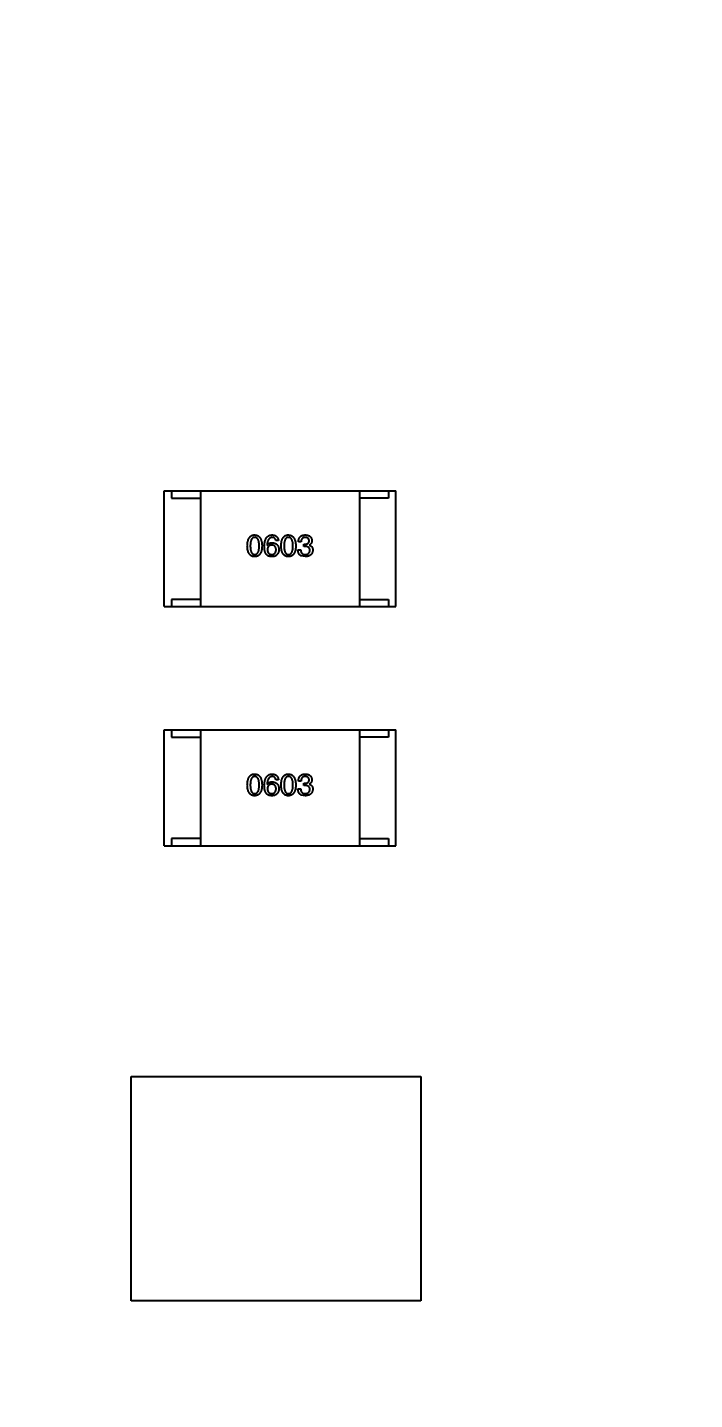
# Model space of a CAD drawing. Header units: inches. Extents: x -36 to 490, y -51 to 98.
# Drawn here: x 419.68 to 424.29, y 25.85 to 35.33 of the extents above; entities that cross this region are included whole.
import ezdxf

# ---------------------------------------------------------------- set-up
doc = ezdxf.new("R2010")
doc.units = ezdxf.units.IN
doc.header["$LTSCALE"] = 1.21
doc.header["$MEASUREMENT"] = 0
doc.header["$PDMODE"] = 3
doc.header["$PDSIZE"] = 0.3125
doc.layers.get('0').update_dxf_attribs({"linetype": 'CONTINUOUS'})
doc.layers.get('Defpoints').update_dxf_attribs({"linetype": 'CONTINUOUS'})
doc.layers.add('DIM', color=3, linetype='CONTINUOUS')
doc.styles.get("Standard").update_dxf_attribs({"font": 'txt', "width": 0.8})
doc.dimstyles.get("Standard").update_dxf_attribs({"dimtxt": 0.15625, "dimasz": 0.1875, "dimexe": 0.125, "dimexo": 0.0625, "dimgap": 0.09, "dimtad": 0, "dimtih": 1, "dimtoh": 1, "dimzin": 4, "dimdsep": 46, "dimtxsty": 'Standard', "dimblk": '_FILLED', "dimblk1": '_FILLED', "dimblk2": '_FILLED', "dimcen": 0.09, "dimazin": 1, "dimtp": 0.01, "dimtm": 0.01, "dimtfac": 1, "dimtofl": 0, "dimtmove": 0, "dimatfit": 3, "dimldrblk": '_FILLED', "dimfxl": 1, "dimtolj": 1, "dimtzin": 4, "dimarcsym": 0})

# ---------------------------------------------------------------- blocks, each defined once
blk = doc.blocks.new('_FILLED')
at = {"color": 0, "linetype": 'ByBlock'}
blk.add_solid([(0, 0), (-1, 0.1667), (-1, -0.1667)], dxfattribs=at)
blk = doc.blocks.new('*D70')
at = {"layer": 'Defpoints', "color": 0}
for p in [(406.8003, 41.9888), (406.8003, -7.0611), (488.6342, -7.0611)]:
    blk.add_point(p, dxfattribs=at)
at = {"layer": 'DIM', "color": 0, "lineweight": -2}
for p, q in [((406.8628, 41.9888), (488.7592, 41.9888)), ((488.6342, 39.4488), (488.6342, 21.3872)), ((488.6342, -4.5211), (488.6342, 13.5405)), ((406.8628, -7.0611), (488.7592, -7.0611))]:
    blk.add_line(p, q, dxfattribs=at)
at = {"layer": 'DIM', "color": 0, "lineweight": -2, "xscale": 2.54, "yscale": 2.54, "zscale": 2.54}
for p, rotation in [((488.6342, 41.9888), 90), ((488.6342, -7.0611), 270)]:
    blk.add_blockref('_FILLED', p, dxfattribs=dict(at, rotation=rotation))
at = {"layer": 'DIM', "color": 0, "insert": (488.6342, 17.4638), "char_height": 2.5, "attachment_point": 5, "rotation": 90, "line_spacing_factor": 2.5}
blk.add_mtext('\\A1;49.05', dxfattribs=at)

msp = doc.modelspace()

# ---------------------------------------------------------------- linework, layer by layer
at = {"color": 7, "linetype": 'Continuous'}
for p, q in [((420.6238, 32.1255), (422.2238, 32.1255)), ((420.6238, 31.3255), (420.6238, 32.1255)), ((420.6738, 32.1255), (420.6738, 32.0755)), ((420.6738, 32.0755), (420.8738, 32.0755)), ((420.8738, 32.1255), (420.8738, 31.3255)), ((421.9738, 32.1255), (421.9738, 31.3255)), ((422.1738, 32.0755), (421.9738, 32.0755)), ((422.1738, 32.1255), (422.1738, 32.0755)), ((422.2238, 31.3255), (422.2238, 32.1255)), ((421.413, 31.7813), (421.395, 31.7813)), ((421.5691, 31.7723), (421.5511, 31.7723)), ((421.3343, 31.7494), (421.3351, 31.7485)), ((421.5478, 31.7182), (421.5666, 31.7182)), ((421.597, 31.6707), (421.5699, 31.6756)), ((421.5871, 31.7567), (421.597, 31.7567)), ((421.5871, 31.7412), (421.5871, 31.7567)), ((421.5961, 31.7412), (421.5871, 31.7412)), ((421.6256, 31.751), (421.6256, 31.7502)), ((420.6238, 31.3255), (422.2238, 31.3255)), ((420.8738, 31.3755), (420.6738, 31.3755)), ((420.6738, 31.3755), (420.6738, 31.3255)), ((421.9738, 31.3755), (422.1738, 31.3755)), ((422.1738, 31.3755), (422.1738, 31.3255)), ((420.6238, 30.4735), (422.2238, 30.4735)), ((420.6238, 29.6735), (420.6238, 30.4735)), ((420.6738, 30.4735), (420.6738, 30.4235)), ((420.8738, 30.4735), (420.8738, 29.6735)), ((421.9738, 30.4735), (421.9738, 29.6735)), ((422.1738, 30.4735), (422.1738, 30.4235)), ((422.2238, 29.6735), (422.2238, 30.4735)), ((420.6738, 30.4235), (420.8738, 30.4235)), ((422.1738, 30.4235), (421.9738, 30.4235)), ((421.3343, 30.0974), (421.3351, 30.0966)), ((421.413, 30.1294), (421.395, 30.1294)), ((421.5478, 30.0663), (421.5666, 30.0663)), ((421.5691, 30.1204), (421.5511, 30.1204)), ((421.5871, 30.1048), (421.597, 30.1048)), ((421.5871, 30.0892), (421.5871, 30.1048)), ((421.5961, 30.0892), (421.5871, 30.0892)), ((421.6256, 30.099), (421.6256, 30.0982)), ((421.597, 30.0187), (421.5699, 30.0236)), ((420.8738, 29.7235), (420.6738, 29.7235)), ((420.6738, 29.7235), (420.6738, 29.6735)), ((421.9738, 29.7235), (422.1738, 29.7235)), ((422.1738, 29.7235), (422.1738, 29.6735)), ((420.6238, 29.6735), (422.2238, 29.6735)), ((420.3967, 28.0784), (422.3967, 28.0784)), ((420.3967, 26.5284), (420.3967, 28.0784)), ((422.3967, 28.0784), (422.3967, 26.5284)), ((422.3967, 26.5284), (420.3967, 26.5284))]:
    msp.add_line(p, q, dxfattribs=at)
for points, knots in [([(421.198, 31.7444), (421.1981, 31.7475), (421.1983, 31.7534), (421.1991, 31.762), (421.2002, 31.7699), (421.2017, 31.7773), (421.2036, 31.7842), (421.2058, 31.7904), (421.2084, 31.7961), (421.2114, 31.8012), (421.2148, 31.8057), (421.2186, 31.8096), (421.2227, 31.813), (421.2272, 31.8157), (421.2321, 31.8178), (421.2374, 31.8194), (421.243, 31.8204), (421.2469, 31.8206), (421.2489, 31.8207)], [0, 0, 0, 0, 0.088823, 0.172287, 0.250296, 0.323438, 0.392244, 0.456221, 0.516635, 0.573871, 0.628, 0.680335, 0.731489, 0.782557, 0.834044, 0.886738, 0.942089, 1, 1, 1, 1]), ([(421.2489, 31.8035), (421.2476, 31.8034), (421.2452, 31.8033), (421.2418, 31.8026), (421.2385, 31.8015), (421.2355, 31.7998), (421.2328, 31.7977), (421.2303, 31.7952), (421.228, 31.7921), (421.226, 31.7886), (421.2242, 31.7847), (421.2227, 31.7803), (421.2215, 31.7754), (421.2203, 31.7701), (421.2195, 31.7644), (421.219, 31.7581), (421.2186, 31.7514), (421.2186, 31.7468), (421.2185, 31.7444)], [0, 0, 0, 0, 0.049764, 0.097007, 0.143217, 0.188577, 0.235116, 0.282997, 0.333719, 0.387776, 0.445989, 0.508679, 0.576563, 0.649481, 0.728235, 0.812722, 0.903548, 1, 1, 1, 1]), ([(421.2489, 31.8207), (421.2508, 31.8205), (421.2547, 31.8203), (421.2602, 31.8192), (421.2654, 31.8176), (421.2702, 31.8154), (421.2747, 31.8126), (421.2788, 31.8092), (421.2825, 31.8053), (421.2859, 31.8008), (421.2889, 31.7957), (421.2915, 31.79), (421.2938, 31.7838), (421.2957, 31.777), (421.2972, 31.7697), (421.2984, 31.7618), (421.2993, 31.7533), (421.2996, 31.7475), (421.2997, 31.7444)], [0, 0, 0, 0, 0.057415, 0.112361, 0.16496, 0.216437, 0.267441, 0.318839, 0.371478, 0.426325, 0.483626, 0.544235, 0.608673, 0.677374, 0.750405, 0.828394, 0.911525, 1, 1, 1, 1]), ([(421.28, 31.7444), (421.28, 31.7468), (421.2799, 31.7514), (421.2796, 31.7581), (421.279, 31.7644), (421.2782, 31.7701), (421.2771, 31.7754), (421.2757, 31.7803), (421.2742, 31.7847), (421.2724, 31.7887), (421.2702, 31.7921), (421.268, 31.7952), (421.2654, 31.7977), (421.2626, 31.7998), (421.2595, 31.8015), (421.2561, 31.8026), (421.2526, 31.8033), (421.2501, 31.8034), (421.2489, 31.8035)], [0, 0, 0, 0, 0.095719, 0.185854, 0.269738, 0.347952, 0.420315, 0.487894, 0.550245, 0.608186, 0.662454, 0.713283, 0.761375, 0.808209, 0.854301, 0.901312, 0.949396, 1, 1, 1, 1]), ([(421.3154, 31.7412), (421.3155, 31.7443), (421.3157, 31.7504), (421.3166, 31.7593), (421.3177, 31.7675), (421.3193, 31.7752), (421.3213, 31.7823), (421.3237, 31.7888), (421.3265, 31.7947), (421.3297, 31.7999), (421.3332, 31.8047), (421.3372, 31.8088), (421.3416, 31.8123), (421.3465, 31.8152), (421.3517, 31.8175), (421.3573, 31.8192), (421.3633, 31.8203), (421.3674, 31.8205), (421.3695, 31.8207)], [0, 0, 0, 0, 0.087517, 0.169686, 0.246944, 0.319347, 0.387088, 0.450961, 0.511075, 0.567974, 0.622351, 0.675039, 0.726853, 0.778688, 0.83093, 0.884738, 0.941043, 1, 1, 1, 1]), ([(421.3695, 31.8035), (421.3682, 31.8034), (421.3657, 31.8032), (421.362, 31.8023), (421.3585, 31.8012), (421.3553, 31.7995), (421.3523, 31.7975), (421.3495, 31.7951), (421.347, 31.7923), (421.3446, 31.7891), (421.3425, 31.7855), (421.3407, 31.7815), (421.3391, 31.7771), (421.3376, 31.7723), (421.3365, 31.7671), (421.3355, 31.7616), (421.3347, 31.7556), (421.3344, 31.7515), (421.3343, 31.7494)], [0, 0, 0, 0, 0.054741, 0.107075, 0.158339, 0.208382, 0.258772, 0.310045, 0.362765, 0.417822, 0.475982, 0.537466, 0.602901, 0.673037, 0.747247, 0.826291, 0.910782, 1, 1, 1, 1]), ([(421.3351, 31.7485), (421.336, 31.75), (421.3377, 31.7528), (421.3408, 31.7565), (421.3445, 31.7596), (421.3486, 31.7622), (421.3532, 31.7641), (421.3582, 31.7656), (421.3637, 31.7664), (421.3676, 31.7665), (421.3695, 31.7666)], [0, 0, 0, 0, 0.122276, 0.239997, 0.35611, 0.473903, 0.59404, 0.720428, 0.855383, 1, 1, 1, 1]), ([(421.3695, 31.8207), (421.3711, 31.8205), (421.3742, 31.8203), (421.3788, 31.8196), (421.383, 31.8186), (421.387, 31.8174), (421.3907, 31.8159), (421.3941, 31.8141), (421.3972, 31.812), (421.4001, 31.8097), (421.4027, 31.8071), (421.405, 31.8042), (421.407, 31.801), (421.4088, 31.7976), (421.4103, 31.7939), (421.4115, 31.7899), (421.4124, 31.7857), (421.4128, 31.7828), (421.413, 31.7813)], [0, 0, 0, 0, 0.073784, 0.144317, 0.211047, 0.274818, 0.336501, 0.395724, 0.453465, 0.510016, 0.566585, 0.622844, 0.680328, 0.739335, 0.800408, 0.863904, 0.93053, 1, 1, 1, 1]), ([(421.395, 31.7813), (421.3946, 31.7831), (421.3938, 31.7864), (421.392, 31.791), (421.3896, 31.7948), (421.3867, 31.798), (421.3831, 31.8005), (421.3791, 31.8022), (421.3745, 31.8033), (421.3712, 31.8034), (421.3695, 31.8035)], [0, 0, 0, 0, 0.1439, 0.274233, 0.394478, 0.509388, 0.621911, 0.738504, 0.863414, 1, 1, 1, 1]), ([(421.3695, 31.7666), (421.3714, 31.7664), (421.3749, 31.7661), (421.3801, 31.7652), (421.3849, 31.764), (421.3893, 31.7625), (421.3934, 31.7607), (421.3973, 31.7586), (421.4007, 31.7561), (421.4038, 31.7533), (421.4066, 31.7502), (421.409, 31.7468), (421.4111, 31.7431), (421.4128, 31.739), (421.4142, 31.7347), (421.4152, 31.73), (421.416, 31.725), (421.4162, 31.7216), (421.4163, 31.7198)], [0, 0, 0, 0, 0.074228, 0.144548, 0.211288, 0.274576, 0.335162, 0.393915, 0.450599, 0.506657, 0.562409, 0.618617, 0.676096, 0.735061, 0.79654, 0.860906, 0.928473, 1, 1, 1, 1]), ([(421.4312, 31.7444), (421.4313, 31.7475), (421.4315, 31.7534), (421.4323, 31.762), (421.4334, 31.7699), (421.4349, 31.7773), (421.4367, 31.7842), (421.439, 31.7904), (421.4416, 31.7961), (421.4446, 31.8012), (421.4479, 31.8057), (421.4517, 31.8096), (421.4558, 31.813), (421.4604, 31.8157), (421.4653, 31.8178), (421.4705, 31.8194), (421.4761, 31.8204), (421.48, 31.8206), (421.482, 31.8207)], [0, 0, 0, 0, 0.088823, 0.172287, 0.250296, 0.323438, 0.392244, 0.456221, 0.516635, 0.573871, 0.628, 0.680335, 0.731489, 0.782557, 0.834044, 0.886738, 0.942089, 1, 1, 1, 1]), ([(421.482, 31.8035), (421.4808, 31.8034), (421.4784, 31.8033), (421.4749, 31.8026), (421.4717, 31.8015), (421.4687, 31.7998), (421.4659, 31.7977), (421.4634, 31.7952), (421.4612, 31.7921), (421.4592, 31.7886), (421.4574, 31.7847), (421.4558, 31.7803), (421.4546, 31.7754), (421.4535, 31.7701), (421.4527, 31.7644), (421.4521, 31.7581), (421.4518, 31.7514), (421.4517, 31.7468), (421.4517, 31.7444)], [0, 0, 0, 0, 0.049764, 0.097007, 0.143217, 0.188577, 0.235116, 0.282997, 0.333719, 0.387776, 0.445989, 0.508679, 0.576563, 0.649481, 0.728235, 0.812722, 0.903548, 1, 1, 1, 1]), ([(421.482, 31.8207), (421.484, 31.8205), (421.4878, 31.8203), (421.4934, 31.8192), (421.4985, 31.8176), (421.5034, 31.8154), (421.5078, 31.8126), (421.5119, 31.8092), (421.5157, 31.8053), (421.519, 31.8008), (421.522, 31.7957), (421.5247, 31.79), (421.527, 31.7838), (421.5289, 31.777), (421.5304, 31.7697), (421.5316, 31.7618), (421.5324, 31.7533), (421.5327, 31.7475), (421.5328, 31.7444)], [0, 0, 0, 0, 0.057415, 0.112361, 0.16496, 0.216437, 0.267441, 0.318839, 0.371478, 0.426325, 0.483626, 0.544235, 0.608673, 0.677374, 0.750405, 0.828394, 0.911525, 1, 1, 1, 1]), ([(421.5132, 31.7444), (421.5131, 31.7468), (421.5131, 31.7514), (421.5127, 31.7581), (421.5121, 31.7644), (421.5113, 31.7701), (421.5102, 31.7754), (421.5089, 31.7803), (421.5073, 31.7847), (421.5055, 31.7887), (421.5034, 31.7921), (421.5011, 31.7952), (421.4985, 31.7977), (421.4957, 31.7998), (421.4926, 31.8015), (421.4893, 31.8026), (421.4857, 31.8033), (421.4833, 31.8034), (421.482, 31.8035)], [0, 0, 0, 0, 0.095719, 0.185854, 0.269738, 0.347952, 0.420315, 0.487894, 0.550245, 0.608186, 0.662454, 0.713283, 0.761375, 0.808209, 0.854301, 0.901312, 0.949396, 1, 1, 1, 1]), ([(421.5511, 31.7723), (421.5511, 31.7742), (421.5512, 31.778), (421.5519, 31.7834), (421.5529, 31.7884), (421.5542, 31.7931), (421.556, 31.7974), (421.558, 31.8014), (421.5605, 31.805), (421.5633, 31.8082), (421.5665, 31.8111), (421.57, 31.8136), (421.5739, 31.8157), (421.5782, 31.8174), (421.5827, 31.8188), (421.5877, 31.8198), (421.593, 31.8205), (421.5967, 31.8206), (421.5986, 31.8207)], [0, 0, 0, 0, 0.074804, 0.144899, 0.211458, 0.274554, 0.334363, 0.392059, 0.448123, 0.503024, 0.558154, 0.613471, 0.670844, 0.729926, 0.792003, 0.857405, 0.926768, 1, 1, 1, 1]), ([(421.5978, 31.8035), (421.5966, 31.8034), (421.5945, 31.8034), (421.5913, 31.803), (421.5883, 31.8024), (421.5856, 31.8016), (421.583, 31.8005), (421.5807, 31.7991), (421.5785, 31.7976), (421.5766, 31.7957), (421.5749, 31.7936), (421.5735, 31.7913), (421.5722, 31.7887), (421.5711, 31.7859), (421.5703, 31.7828), (421.5697, 31.7795), (421.5692, 31.776), (421.5691, 31.7736), (421.5691, 31.7723)], [0, 0, 0, 0, 0.069877, 0.136363, 0.198671, 0.257968, 0.315462, 0.370709, 0.425568, 0.479847, 0.535753, 0.592303, 0.651386, 0.713311, 0.778642, 0.84836, 0.921866, 1, 1, 1, 1]), ([(421.597, 31.7567), (421.598, 31.7568), (421.6002, 31.7569), (421.6033, 31.7572), (421.6061, 31.7578), (421.6088, 31.7585), (421.6113, 31.7593), (421.6135, 31.7604), (421.6156, 31.7616), (421.6175, 31.763), (421.6191, 31.7646), (421.6205, 31.7664), (421.6218, 31.7683), (421.6228, 31.7704), (421.6237, 31.7727), (421.6243, 31.7751), (421.6247, 31.7778), (421.6248, 31.7796), (421.6248, 31.7805)], [0, 0, 0, 0, 0.079415, 0.154091, 0.22508, 0.29186, 0.355026, 0.415127, 0.472418, 0.528511, 0.583551, 0.638361, 0.693547, 0.750023, 0.807857, 0.868401, 0.932259, 1, 1, 1, 1]), ([(421.6248, 31.7805), (421.6247, 31.7814), (421.6246, 31.7831), (421.6241, 31.7857), (421.6234, 31.788), (421.6226, 31.7902), (421.6215, 31.7923), (421.6203, 31.7941), (421.6189, 31.7958), (421.6173, 31.7973), (421.6155, 31.7987), (421.6135, 31.7999), (421.6113, 31.8009), (421.609, 31.8018), (421.6064, 31.8024), (421.6037, 31.8029), (421.6008, 31.8033), (421.5988, 31.8034), (421.5978, 31.8035)], [0, 0, 0, 0, 0.067655, 0.132224, 0.194132, 0.253145, 0.309858, 0.366002, 0.421361, 0.47702, 0.532632, 0.590536, 0.65067, 0.713258, 0.779588, 0.848803, 0.921949, 1, 1, 1, 1]), ([(421.5986, 31.8207), (421.6003, 31.8206), (421.6037, 31.8204), (421.6085, 31.8197), (421.6131, 31.8189), (421.6173, 31.8177), (421.6213, 31.8163), (421.6249, 31.8145), (421.6282, 31.8126), (421.6312, 31.8103), (421.6339, 31.8077), (421.6362, 31.8049), (421.6383, 31.8018), (421.64, 31.7984), (421.6414, 31.7947), (421.6425, 31.7908), (421.6433, 31.7865), (421.6435, 31.7836), (421.6437, 31.7821)], [0, 0, 0, 0, 0.077845, 0.151584, 0.221397, 0.287366, 0.350104, 0.410398, 0.467998, 0.524388, 0.579979, 0.635152, 0.690917, 0.747936, 0.806661, 0.867861, 0.932479, 1, 1, 1, 1]), ([(421.6437, 31.7821), (421.6436, 31.7803), (421.6435, 31.7768), (421.6427, 31.7717), (421.6413, 31.767), (421.6393, 31.7628), (421.6367, 31.7591), (421.6336, 31.7559), (421.6299, 31.7531), (421.6271, 31.7517), (421.6256, 31.751)], [0, 0, 0, 0, 0.143686, 0.277942, 0.40333, 0.521785, 0.638573, 0.755208, 0.874773, 1, 1, 1, 1]), ([(421.2489, 31.6707), (421.2469, 31.6708), (421.243, 31.6709), (421.2374, 31.6719), (421.2321, 31.6734), (421.2272, 31.6755), (421.2227, 31.6781), (421.2186, 31.6814), (421.2148, 31.6851), (421.2115, 31.6895), (421.2084, 31.6944), (421.2058, 31.6999), (421.2036, 31.706), (421.2017, 31.7126), (421.2002, 31.7198), (421.1991, 31.7275), (421.1983, 31.7358), (421.1981, 31.7415), (421.198, 31.7444)], [0, 0, 0, 0, 0.059135, 0.115606, 0.169241, 0.221578, 0.273261, 0.324749, 0.377329, 0.431642, 0.488541, 0.548597, 0.612232, 0.680174, 0.752504, 0.829777, 0.912307, 1, 1, 1, 1]), ([(421.2185, 31.7444), (421.2186, 31.7421), (421.2186, 31.7374), (421.219, 31.7307), (421.2195, 31.7245), (421.2203, 31.7187), (421.2214, 31.7134), (421.2227, 31.7086), (421.2242, 31.7042), (421.226, 31.7002), (421.228, 31.6967), (421.2303, 31.6937), (421.2328, 31.6911), (421.2355, 31.6891), (421.2385, 31.6874), (421.2418, 31.6862), (421.2452, 31.6856), (421.2476, 31.6855), (421.2489, 31.6854)], [0, 0, 0, 0, 0.096457, 0.187288, 0.27178, 0.350132, 0.423455, 0.491343, 0.554037, 0.612253, 0.666313, 0.717038, 0.764921, 0.811214, 0.856775, 0.902988, 0.950234, 1, 1, 1, 1]), ([(421.2489, 31.6854), (421.2501, 31.6855), (421.2526, 31.6857), (421.2562, 31.6864), (421.2595, 31.6877), (421.2625, 31.6894), (421.2654, 31.6915), (421.2679, 31.6941), (421.2703, 31.6971), (421.2723, 31.7006), (421.2742, 31.7046), (421.2757, 31.7089), (421.2771, 31.7138), (421.2781, 31.719), (421.279, 31.7248), (421.2796, 31.7309), (421.2799, 31.7375), (421.28, 31.7421), (421.28, 31.7444)], [0, 0, 0, 0, 0.050879, 0.099377, 0.146973, 0.193618, 0.240619, 0.289461, 0.34047, 0.395283, 0.453059, 0.515633, 0.582666, 0.655287, 0.732971, 0.815933, 0.905166, 1, 1, 1, 1]), ([(421.2997, 31.7444), (421.2996, 31.7415), (421.2994, 31.7358), (421.2986, 31.7275), (421.2975, 31.7198), (421.296, 31.7126), (421.2941, 31.706), (421.2919, 31.6999), (421.2893, 31.6945), (421.2863, 31.6895), (421.2829, 31.6852), (421.2792, 31.6814), (421.275, 31.6781), (421.2705, 31.6755), (421.2656, 31.6734), (421.2604, 31.6719), (421.2547, 31.6709), (421.2509, 31.6708), (421.2489, 31.6707)], [0, 0, 0, 0, 0.08769, 0.170218, 0.24749, 0.319818, 0.387758, 0.451391, 0.511445, 0.568185, 0.622681, 0.67526, 0.726746, 0.778428, 0.830764, 0.884397, 0.940866, 1, 1, 1, 1]), ([(421.3261, 31.6903), (421.3252, 31.6919), (421.3235, 31.6951), (421.3213, 31.7003), (421.3195, 31.706), (421.318, 31.7122), (421.3168, 31.7188), (421.3161, 31.7258), (421.3155, 31.7333), (421.3155, 31.7385), (421.3154, 31.7412)], [0, 0, 0, 0, 0.101889, 0.209155, 0.322694, 0.442863, 0.569758, 0.70479, 0.848502, 1, 1, 1, 1]), ([(421.3646, 31.6707), (421.3626, 31.6708), (421.3586, 31.671), (421.3527, 31.6721), (421.3473, 31.6737), (421.3423, 31.6759), (421.3376, 31.6786), (421.3333, 31.682), (421.3294, 31.6859), (421.3272, 31.6888), (421.3261, 31.6903)], [0, 0, 0, 0, 0.137449, 0.267856, 0.393219, 0.514735, 0.63397, 0.753734, 0.874967, 1, 1, 1, 1]), ([(421.3671, 31.7502), (421.3659, 31.7501), (421.3637, 31.75), (421.3604, 31.7496), (421.3573, 31.7489), (421.3544, 31.7479), (421.3518, 31.7468), (421.3494, 31.7453), (421.3471, 31.7437), (421.3451, 31.7418), (421.3433, 31.7397), (421.3417, 31.7373), (421.3404, 31.7347), (421.3392, 31.7319), (421.3383, 31.7288), (421.3375, 31.7255), (421.337, 31.7219), (421.3368, 31.7195), (421.3368, 31.7182)], [0, 0, 0, 0, 0.070453, 0.136523, 0.199866, 0.260392, 0.318446, 0.374657, 0.430182, 0.485556, 0.541071, 0.598396, 0.657208, 0.718642, 0.783247, 0.851631, 0.923928, 1, 1, 1, 1]), ([(421.3368, 31.7182), (421.3368, 31.7169), (421.337, 31.7144), (421.3376, 31.7108), (421.3383, 31.7074), (421.3392, 31.7042), (421.3404, 31.7013), (421.3419, 31.6986), (421.3435, 31.6962), (421.3453, 31.694), (421.3474, 31.692), (421.3497, 31.6904), (421.3522, 31.6889), (421.3549, 31.6877), (421.3578, 31.6867), (421.361, 31.6861), (421.3644, 31.6856), (421.3667, 31.6855), (421.3679, 31.6854)], [0, 0, 0, 0, 0.076467, 0.148148, 0.216496, 0.280559, 0.342274, 0.401168, 0.458322, 0.514073, 0.569257, 0.62465, 0.68124, 0.739113, 0.799947, 0.862804, 0.929597, 1, 1, 1, 1]), ([(421.4015, 31.683), (421.4006, 31.6819), (421.3987, 31.6798), (421.3952, 31.6772), (421.3913, 31.675), (421.3869, 31.6732), (421.382, 31.6719), (421.3766, 31.671), (421.3708, 31.6706), (421.3667, 31.6706), (421.3646, 31.6707)], [0, 0, 0, 0, 0.105033, 0.21147, 0.321511, 0.438526, 0.563605, 0.698055, 0.843218, 1, 1, 1, 1]), ([(421.3966, 31.719), (421.3965, 31.7203), (421.3963, 31.7226), (421.3958, 31.7261), (421.3951, 31.7293), (421.3942, 31.7323), (421.3931, 31.7351), (421.3917, 31.7376), (421.3902, 31.7399), (421.3884, 31.742), (421.3865, 31.7438), (421.3843, 31.7455), (421.3819, 31.7468), (421.3794, 31.748), (421.3766, 31.7489), (421.3736, 31.7496), (421.3704, 31.75), (421.3682, 31.7501), (421.3671, 31.7502)], [0, 0, 0, 0, 0.076288, 0.14871, 0.216387, 0.281386, 0.342528, 0.402111, 0.4591, 0.514852, 0.569974, 0.625644, 0.682226, 0.740156, 0.800362, 0.863471, 0.930116, 1, 1, 1, 1]), ([(421.3679, 31.6854), (421.369, 31.6855), (421.3711, 31.6857), (421.3742, 31.6862), (421.3771, 31.687), (421.3798, 31.6881), (421.3823, 31.6893), (421.3846, 31.6909), (421.3867, 31.6926), (421.3886, 31.6946), (421.3904, 31.6969), (421.3918, 31.6993), (421.3932, 31.702), (421.3942, 31.705), (421.3951, 31.7082), (421.3958, 31.7116), (421.3963, 31.7152), (421.3965, 31.7177), (421.3966, 31.719)], [0, 0, 0, 0, 0.066682, 0.130303, 0.190802, 0.248749, 0.30534, 0.361219, 0.415721, 0.471765, 0.528279, 0.586428, 0.64659, 0.710143, 0.776461, 0.846692, 0.921137, 1, 1, 1, 1]), ([(421.4163, 31.7198), (421.4162, 31.7181), (421.4161, 31.7146), (421.4154, 31.7096), (421.4143, 31.7047), (421.4127, 31.6999), (421.4106, 31.6954), (421.408, 31.691), (421.405, 31.6868), (421.4027, 31.6843), (421.4015, 31.683)], [0, 0, 0, 0, 0.12904, 0.253809, 0.377066, 0.499122, 0.621469, 0.744665, 0.870607, 1, 1, 1, 1]), ([(421.482, 31.6707), (421.48, 31.6708), (421.4761, 31.6709), (421.4705, 31.6719), (421.4653, 31.6734), (421.4604, 31.6755), (421.4559, 31.6781), (421.4517, 31.6814), (421.4479, 31.6851), (421.4446, 31.6895), (421.4416, 31.6944), (421.439, 31.6999), (421.4367, 31.706), (421.4349, 31.7126), (421.4334, 31.7198), (421.4323, 31.7275), (421.4315, 31.7358), (421.4313, 31.7415), (421.4312, 31.7444)], [0, 0, 0, 0, 0.059135, 0.115606, 0.169241, 0.221578, 0.273261, 0.324749, 0.377329, 0.431642, 0.488541, 0.548597, 0.612232, 0.680174, 0.752504, 0.829777, 0.912307, 1, 1, 1, 1]), ([(421.4517, 31.7444), (421.4517, 31.7421), (421.4518, 31.7374), (421.4521, 31.7307), (421.4527, 31.7245), (421.4535, 31.7187), (421.4546, 31.7134), (421.4558, 31.7086), (421.4574, 31.7042), (421.4592, 31.7002), (421.4612, 31.6967), (421.4634, 31.6937), (421.4659, 31.6911), (421.4687, 31.6891), (421.4717, 31.6874), (421.4749, 31.6862), (421.4784, 31.6856), (421.4808, 31.6855), (421.482, 31.6854)], [0, 0, 0, 0, 0.096457, 0.187288, 0.27178, 0.350132, 0.423455, 0.491343, 0.554037, 0.612253, 0.666313, 0.717038, 0.764921, 0.811214, 0.856775, 0.902988, 0.950234, 1, 1, 1, 1]), ([(421.482, 31.6854), (421.4833, 31.6855), (421.4857, 31.6857), (421.4893, 31.6864), (421.4926, 31.6877), (421.4957, 31.6894), (421.4985, 31.6915), (421.5011, 31.6941), (421.5034, 31.6971), (421.5055, 31.7006), (421.5073, 31.7046), (421.5089, 31.7089), (421.5102, 31.7138), (421.5113, 31.719), (421.5121, 31.7248), (421.5127, 31.7309), (421.5131, 31.7375), (421.5131, 31.7421), (421.5132, 31.7444)], [0, 0, 0, 0, 0.050879, 0.099377, 0.146973, 0.193618, 0.240619, 0.289461, 0.34047, 0.395283, 0.453059, 0.515633, 0.582666, 0.655287, 0.732971, 0.815933, 0.905166, 1, 1, 1, 1]), ([(421.5328, 31.7444), (421.5327, 31.7415), (421.5325, 31.7358), (421.5318, 31.7275), (421.5307, 31.7198), (421.5292, 31.7126), (421.5273, 31.706), (421.525, 31.6999), (421.5224, 31.6945), (421.5195, 31.6895), (421.5161, 31.6852), (421.5123, 31.6814), (421.5082, 31.6781), (421.5037, 31.6755), (421.4988, 31.6734), (421.4935, 31.6719), (421.4879, 31.6709), (421.484, 31.6708), (421.482, 31.6707)], [0, 0, 0, 0, 0.08769, 0.170218, 0.24749, 0.319818, 0.387758, 0.451391, 0.511445, 0.568185, 0.622681, 0.67526, 0.726746, 0.778428, 0.830764, 0.884397, 0.940866, 1, 1, 1, 1]), ([(421.5699, 31.6756), (421.569, 31.676), (421.5673, 31.6768), (421.5649, 31.6784), (421.5626, 31.68), (421.5605, 31.6819), (421.5585, 31.6839), (421.5567, 31.6862), (421.5551, 31.6886), (421.5537, 31.6912), (421.5524, 31.6939), (421.5512, 31.6969), (421.5503, 31.7), (421.5494, 31.7033), (421.5488, 31.7068), (421.5482, 31.7104), (421.5479, 31.7143), (421.5478, 31.7169), (421.5478, 31.7182)], [0, 0, 0, 0, 0.056906, 0.113264, 0.168825, 0.223843, 0.279195, 0.335267, 0.392098, 0.450414, 0.51054, 0.572219, 0.636652, 0.703156, 0.773102, 0.845505, 0.921063, 1, 1, 1, 1]), ([(421.5666, 31.7182), (421.5667, 31.7169), (421.5668, 31.7143), (421.5672, 31.7106), (421.5679, 31.7071), (421.5688, 31.7039), (421.57, 31.7009), (421.5713, 31.6982), (421.5729, 31.6958), (421.5748, 31.6936), (421.5769, 31.6917), (421.5792, 31.69), (421.5817, 31.6885), (421.5845, 31.6874), (421.5875, 31.6865), (421.5907, 31.6859), (421.5942, 31.6855), (421.5965, 31.6854), (421.5978, 31.6854)], [0, 0, 0, 0, 0.07723, 0.149593, 0.217944, 0.282232, 0.34411, 0.402297, 0.458791, 0.513966, 0.568538, 0.623291, 0.679957, 0.737243, 0.798142, 0.86118, 0.928728, 1, 1, 1, 1]), ([(421.6297, 31.7141), (421.6297, 31.7152), (421.6297, 31.7173), (421.6293, 31.7204), (421.6286, 31.7233), (421.6277, 31.7259), (421.6265, 31.7284), (421.6251, 31.7306), (421.6233, 31.7326), (421.6213, 31.7344), (421.6191, 31.736), (421.6166, 31.7374), (421.6138, 31.7386), (421.6108, 31.7395), (421.6075, 31.7403), (421.6039, 31.7408), (421.6001, 31.7411), (421.5975, 31.7411), (421.5961, 31.7412)], [0, 0, 0, 0, 0.066518, 0.129194, 0.188613, 0.245254, 0.300032, 0.353805, 0.407079, 0.461108, 0.516272, 0.574141, 0.634837, 0.699275, 0.767504, 0.840272, 0.917505, 1, 1, 1, 1]), ([(421.6502, 31.7166), (421.6501, 31.7148), (421.6498, 31.7113), (421.649, 31.7062), (421.6477, 31.7015), (421.6461, 31.6971), (421.6441, 31.6931), (421.6417, 31.6893), (421.6389, 31.6859), (421.6357, 31.6829), (421.6322, 31.6802), (421.6282, 31.6778), (421.624, 31.6757), (421.6193, 31.6741), (421.6142, 31.6727), (421.6088, 31.6716), (421.603, 31.6709), (421.599, 31.6708), (421.597, 31.6707)], [0, 0, 0, 0, 0.068236, 0.132937, 0.194125, 0.253174, 0.310181, 0.365986, 0.421096, 0.476216, 0.532352, 0.590232, 0.649824, 0.71274, 0.778406, 0.848058, 0.921922, 1, 1, 1, 1]), ([(421.5978, 31.6854), (421.599, 31.6855), (421.6014, 31.6857), (421.6048, 31.6862), (421.6081, 31.6869), (421.6111, 31.6878), (421.6139, 31.6888), (421.6165, 31.6902), (421.6188, 31.6917), (421.621, 31.6934), (421.6228, 31.6953), (421.6246, 31.6974), (421.626, 31.6997), (421.6272, 31.7022), (421.6282, 31.7049), (421.6289, 31.7078), (421.6295, 31.7109), (421.6297, 31.713), (421.6297, 31.7141)], [0, 0, 0, 0, 0.076694, 0.149502, 0.218019, 0.283183, 0.345589, 0.405199, 0.462852, 0.519478, 0.575313, 0.630559, 0.687006, 0.744638, 0.804006, 0.866059, 0.931486, 1, 1, 1, 1]), ([(421.6256, 31.7502), (421.6266, 31.7498), (421.6286, 31.7492), (421.6314, 31.7481), (421.634, 31.7468), (421.6364, 31.7454), (421.6386, 31.7437), (421.6406, 31.742), (421.6425, 31.7401), (421.6441, 31.7381), (421.6456, 31.7359), (421.6468, 31.7336), (421.6479, 31.7311), (421.6487, 31.7285), (421.6494, 31.7257), (421.6499, 31.7228), (421.6502, 31.7197), (421.6502, 31.7176), (421.6502, 31.7166)], [0, 0, 0, 0, 0.069445, 0.136039, 0.200011, 0.261745, 0.322328, 0.381403, 0.438864, 0.496655, 0.554398, 0.612391, 0.672266, 0.733005, 0.79604, 0.861293, 0.928785, 1, 1, 1, 1]), ([(421.198, 30.0925), (421.1981, 30.0955), (421.1983, 30.1014), (421.1991, 30.11), (421.2002, 30.118), (421.2017, 30.1254), (421.2036, 30.1322), (421.2058, 30.1385), (421.2084, 30.1441), (421.2114, 30.1492), (421.2148, 30.1537), (421.2186, 30.1577), (421.2227, 30.161), (421.2272, 30.1638), (421.2321, 30.1659), (421.2374, 30.1675), (421.243, 30.1685), (421.2469, 30.1686), (421.2489, 30.1687)], [0, 0, 0, 0, 0.088823, 0.172287, 0.250296, 0.323438, 0.392244, 0.456221, 0.516635, 0.573871, 0.628, 0.680335, 0.731489, 0.782557, 0.834044, 0.886738, 0.942089, 1, 1, 1, 1]), ([(421.2489, 30.1515), (421.2476, 30.1515), (421.2452, 30.1514), (421.2418, 30.1507), (421.2385, 30.1495), (421.2355, 30.1479), (421.2328, 30.1458), (421.2303, 30.1432), (421.228, 30.1402), (421.226, 30.1367), (421.2242, 30.1328), (421.2227, 30.1284), (421.2215, 30.1235), (421.2203, 30.1182), (421.2195, 30.1124), (421.219, 30.1062), (421.2186, 30.0995), (421.2186, 30.0949), (421.2185, 30.0925)], [0, 0, 0, 0, 0.049764, 0.097007, 0.143217, 0.188577, 0.235116, 0.282997, 0.333719, 0.387776, 0.445989, 0.508679, 0.576563, 0.649481, 0.728235, 0.812722, 0.903548, 1, 1, 1, 1]), ([(421.2489, 30.1687), (421.2508, 30.1686), (421.2547, 30.1684), (421.2602, 30.1673), (421.2654, 30.1656), (421.2702, 30.1635), (421.2747, 30.1607), (421.2788, 30.1573), (421.2825, 30.1533), (421.2859, 30.1488), (421.2889, 30.1437), (421.2915, 30.1381), (421.2938, 30.1319), (421.2957, 30.1251), (421.2972, 30.1177), (421.2984, 30.1098), (421.2993, 30.1014), (421.2996, 30.0955), (421.2997, 30.0925)], [0, 0, 0, 0, 0.057415, 0.112361, 0.16496, 0.216437, 0.267441, 0.318839, 0.371478, 0.426325, 0.483626, 0.544235, 0.608673, 0.677374, 0.750405, 0.828394, 0.911525, 1, 1, 1, 1]), ([(421.28, 30.0925), (421.28, 30.0949), (421.2799, 30.0995), (421.2796, 30.1062), (421.279, 30.1124), (421.2782, 30.1182), (421.2771, 30.1235), (421.2757, 30.1284), (421.2742, 30.1328), (421.2724, 30.1367), (421.2702, 30.1402), (421.268, 30.1432), (421.2654, 30.1458), (421.2626, 30.1479), (421.2595, 30.1495), (421.2561, 30.1507), (421.2526, 30.1514), (421.2501, 30.1515), (421.2489, 30.1515)], [0, 0, 0, 0, 0.095719, 0.185854, 0.269738, 0.347952, 0.420315, 0.487894, 0.550245, 0.608186, 0.662454, 0.713283, 0.761375, 0.808209, 0.854301, 0.901312, 0.949396, 1, 1, 1, 1]), ([(421.3154, 30.0892), (421.3155, 30.0924), (421.3157, 30.0985), (421.3166, 30.1073), (421.3177, 30.1156), (421.3193, 30.1232), (421.3213, 30.1303), (421.3237, 30.1368), (421.3265, 30.1427), (421.3297, 30.148), (421.3332, 30.1527), (421.3372, 30.1568), (421.3416, 30.1604), (421.3465, 30.1632), (421.3517, 30.1655), (421.3573, 30.1672), (421.3633, 30.1683), (421.3674, 30.1686), (421.3695, 30.1687)], [0, 0, 0, 0, 0.087517, 0.169686, 0.246944, 0.319347, 0.387088, 0.450961, 0.511075, 0.567974, 0.622351, 0.675039, 0.726853, 0.778688, 0.83093, 0.884738, 0.941043, 1, 1, 1, 1]), ([(421.3695, 30.1515), (421.3682, 30.1514), (421.3657, 30.1512), (421.362, 30.1503), (421.3585, 30.1492), (421.3553, 30.1475), (421.3523, 30.1456), (421.3495, 30.1432), (421.347, 30.1403), (421.3446, 30.1372), (421.3425, 30.1336), (421.3407, 30.1296), (421.3391, 30.1252), (421.3376, 30.1204), (421.3365, 30.1152), (421.3355, 30.1096), (421.3347, 30.1036), (421.3344, 30.0995), (421.3343, 30.0974)], [0, 0, 0, 0, 0.054741, 0.107075, 0.158339, 0.208382, 0.258772, 0.310045, 0.362765, 0.417822, 0.475982, 0.537466, 0.602901, 0.673037, 0.747247, 0.826291, 0.910782, 1, 1, 1, 1]), ([(421.3695, 30.1687), (421.3711, 30.1686), (421.3742, 30.1683), (421.3788, 30.1676), (421.383, 30.1667), (421.387, 30.1654), (421.3907, 30.1639), (421.3941, 30.1621), (421.3972, 30.16), (421.4001, 30.1577), (421.4027, 30.1551), (421.405, 30.1522), (421.407, 30.1491), (421.4088, 30.1457), (421.4103, 30.142), (421.4115, 30.138), (421.4124, 30.1338), (421.4128, 30.1309), (421.413, 30.1294)], [0, 0, 0, 0, 0.073784, 0.144317, 0.211047, 0.274818, 0.336501, 0.395724, 0.453465, 0.510016, 0.566585, 0.622844, 0.680328, 0.739335, 0.800408, 0.863904, 0.93053, 1, 1, 1, 1]), ([(421.395, 30.1294), (421.3946, 30.1311), (421.3938, 30.1344), (421.392, 30.139), (421.3896, 30.1429), (421.3867, 30.1461), (421.3831, 30.1485), (421.3791, 30.1503), (421.3745, 30.1514), (421.3712, 30.1515), (421.3695, 30.1515)], [0, 0, 0, 0, 0.1439, 0.274233, 0.394478, 0.509388, 0.621911, 0.738504, 0.863414, 1, 1, 1, 1]), ([(421.4312, 30.0925), (421.4313, 30.0955), (421.4315, 30.1014), (421.4323, 30.11), (421.4334, 30.118), (421.4349, 30.1254), (421.4367, 30.1322), (421.439, 30.1385), (421.4416, 30.1441), (421.4446, 30.1492), (421.4479, 30.1537), (421.4517, 30.1577), (421.4558, 30.161), (421.4604, 30.1638), (421.4653, 30.1659), (421.4705, 30.1675), (421.4761, 30.1685), (421.48, 30.1686), (421.482, 30.1687)], [0, 0, 0, 0, 0.088823, 0.172287, 0.250296, 0.323438, 0.392244, 0.456221, 0.516635, 0.573871, 0.628, 0.680335, 0.731489, 0.782557, 0.834044, 0.886738, 0.942089, 1, 1, 1, 1]), ([(421.482, 30.1515), (421.4808, 30.1515), (421.4784, 30.1514), (421.4749, 30.1507), (421.4717, 30.1495), (421.4687, 30.1479), (421.4659, 30.1458), (421.4634, 30.1432), (421.4612, 30.1402), (421.4592, 30.1367), (421.4574, 30.1328), (421.4558, 30.1284), (421.4546, 30.1235), (421.4535, 30.1182), (421.4527, 30.1124), (421.4521, 30.1062), (421.4518, 30.0995), (421.4517, 30.0949), (421.4517, 30.0925)], [0, 0, 0, 0, 0.049764, 0.097007, 0.143217, 0.188577, 0.235116, 0.282997, 0.333719, 0.387776, 0.445989, 0.508679, 0.576563, 0.649481, 0.728235, 0.812722, 0.903548, 1, 1, 1, 1]), ([(421.482, 30.1687), (421.484, 30.1686), (421.4878, 30.1684), (421.4934, 30.1673), (421.4985, 30.1656), (421.5034, 30.1635), (421.5078, 30.1607), (421.5119, 30.1573), (421.5157, 30.1533), (421.519, 30.1488), (421.522, 30.1437), (421.5247, 30.1381), (421.527, 30.1319), (421.5289, 30.1251), (421.5304, 30.1177), (421.5316, 30.1098), (421.5324, 30.1014), (421.5327, 30.0955), (421.5328, 30.0925)], [0, 0, 0, 0, 0.057415, 0.112361, 0.16496, 0.216437, 0.267441, 0.318839, 0.371478, 0.426325, 0.483626, 0.544235, 0.608673, 0.677374, 0.750405, 0.828394, 0.911525, 1, 1, 1, 1]), ([(421.5132, 30.0925), (421.5131, 30.0949), (421.5131, 30.0995), (421.5127, 30.1062), (421.5121, 30.1124), (421.5113, 30.1182), (421.5102, 30.1235), (421.5089, 30.1284), (421.5073, 30.1328), (421.5055, 30.1367), (421.5034, 30.1402), (421.5011, 30.1432), (421.4985, 30.1458), (421.4957, 30.1479), (421.4926, 30.1495), (421.4893, 30.1507), (421.4857, 30.1514), (421.4833, 30.1515), (421.482, 30.1515)], [0, 0, 0, 0, 0.095719, 0.185854, 0.269738, 0.347952, 0.420315, 0.487894, 0.550245, 0.608186, 0.662454, 0.713283, 0.761375, 0.808209, 0.854301, 0.901312, 0.949396, 1, 1, 1, 1]), ([(421.5511, 30.1204), (421.5511, 30.1223), (421.5512, 30.126), (421.5519, 30.1314), (421.5529, 30.1365), (421.5542, 30.1412), (421.556, 30.1455), (421.558, 30.1494), (421.5605, 30.1531), (421.5633, 30.1563), (421.5665, 30.1591), (421.57, 30.1616), (421.5739, 30.1637), (421.5782, 30.1655), (421.5827, 30.1669), (421.5877, 30.1678), (421.593, 30.1685), (421.5967, 30.1687), (421.5986, 30.1687)], [0, 0, 0, 0, 0.074804, 0.144899, 0.211458, 0.274554, 0.334363, 0.392059, 0.448123, 0.503024, 0.558154, 0.613471, 0.670844, 0.729926, 0.792003, 0.857405, 0.926768, 1, 1, 1, 1]), ([(421.5978, 30.1515), (421.5966, 30.1515), (421.5945, 30.1514), (421.5913, 30.1511), (421.5883, 30.1505), (421.5856, 30.1496), (421.583, 30.1485), (421.5807, 30.1472), (421.5785, 30.1456), (421.5766, 30.1437), (421.5749, 30.1417), (421.5735, 30.1393), (421.5722, 30.1368), (421.5711, 30.1339), (421.5703, 30.1309), (421.5697, 30.1276), (421.5692, 30.1241), (421.5691, 30.1216), (421.5691, 30.1204)], [0, 0, 0, 0, 0.069877, 0.136363, 0.198671, 0.257968, 0.315462, 0.370709, 0.425568, 0.479847, 0.535753, 0.592303, 0.651386, 0.713311, 0.778642, 0.84836, 0.921866, 1, 1, 1, 1]), ([(421.6248, 30.1286), (421.6247, 30.1294), (421.6246, 30.1312), (421.6241, 30.1337), (421.6234, 30.1361), (421.6226, 30.1383), (421.6215, 30.1403), (421.6203, 30.1422), (421.6189, 30.1439), (421.6173, 30.1454), (421.6155, 30.1468), (421.6135, 30.1479), (421.6113, 30.149), (421.609, 30.1498), (421.6064, 30.1505), (421.6037, 30.151), (421.6008, 30.1514), (421.5988, 30.1515), (421.5978, 30.1515)], [0, 0, 0, 0, 0.067655, 0.132224, 0.194132, 0.253145, 0.309858, 0.366002, 0.421361, 0.47702, 0.532632, 0.590536, 0.65067, 0.713258, 0.779588, 0.848803, 0.921949, 1, 1, 1, 1]), ([(421.5986, 30.1687), (421.6003, 30.1686), (421.6037, 30.1685), (421.6085, 30.1678), (421.6131, 30.167), (421.6173, 30.1657), (421.6213, 30.1643), (421.6249, 30.1626), (421.6282, 30.1606), (421.6312, 30.1583), (421.6339, 30.1558), (421.6362, 30.1529), (421.6383, 30.1498), (421.64, 30.1464), (421.6414, 30.1428), (421.6425, 30.1388), (421.6433, 30.1346), (421.6435, 30.1317), (421.6437, 30.1302)], [0, 0, 0, 0, 0.077845, 0.151584, 0.221397, 0.287366, 0.350104, 0.410398, 0.467998, 0.524388, 0.579979, 0.635152, 0.690917, 0.747936, 0.806661, 0.867861, 0.932479, 1, 1, 1, 1]), ([(421.2489, 30.0187), (421.2469, 30.0188), (421.243, 30.019), (421.2374, 30.0199), (421.2321, 30.0215), (421.2272, 30.0235), (421.2227, 30.0262), (421.2186, 30.0294), (421.2148, 30.0332), (421.2115, 30.0376), (421.2084, 30.0425), (421.2058, 30.048), (421.2036, 30.054), (421.2017, 30.0606), (421.2002, 30.0678), (421.1991, 30.0755), (421.1983, 30.0838), (421.1981, 30.0895), (421.198, 30.0925)], [0, 0, 0, 0, 0.059135, 0.115606, 0.169241, 0.221578, 0.273261, 0.324749, 0.377329, 0.431642, 0.488541, 0.548597, 0.612232, 0.680174, 0.752504, 0.829777, 0.912307, 1, 1, 1, 1]), ([(421.2185, 30.0925), (421.2186, 30.0901), (421.2186, 30.0855), (421.219, 30.0788), (421.2195, 30.0726), (421.2203, 30.0668), (421.2214, 30.0615), (421.2227, 30.0566), (421.2242, 30.0522), (421.226, 30.0483), (421.228, 30.0448), (421.2303, 30.0418), (421.2328, 30.0392), (421.2355, 30.0371), (421.2385, 30.0354), (421.2418, 30.0343), (421.2452, 30.0336), (421.2476, 30.0335), (421.2489, 30.0335)], [0, 0, 0, 0, 0.096457, 0.187288, 0.27178, 0.350132, 0.423455, 0.491343, 0.554037, 0.612253, 0.666313, 0.717038, 0.764921, 0.811214, 0.856775, 0.902988, 0.950234, 1, 1, 1, 1]), ([(421.2489, 30.0335), (421.2501, 30.0336), (421.2526, 30.0337), (421.2562, 30.0345), (421.2595, 30.0357), (421.2625, 30.0374), (421.2654, 30.0395), (421.2679, 30.0421), (421.2703, 30.0452), (421.2723, 30.0487), (421.2742, 30.0526), (421.2757, 30.057), (421.2771, 30.0618), (421.2781, 30.0671), (421.279, 30.0728), (421.2796, 30.079), (421.2799, 30.0856), (421.28, 30.0901), (421.28, 30.0925)], [0, 0, 0, 0, 0.050879, 0.099377, 0.146973, 0.193618, 0.240619, 0.289461, 0.34047, 0.395283, 0.453059, 0.515633, 0.582666, 0.655287, 0.732971, 0.815933, 0.905166, 1, 1, 1, 1]), ([(421.2997, 30.0925), (421.2996, 30.0895), (421.2994, 30.0838), (421.2986, 30.0755), (421.2975, 30.0678), (421.296, 30.0606), (421.2941, 30.054), (421.2919, 30.048), (421.2893, 30.0425), (421.2863, 30.0376), (421.2829, 30.0332), (421.2792, 30.0294), (421.275, 30.0262), (421.2705, 30.0235), (421.2656, 30.0215), (421.2604, 30.0199), (421.2547, 30.019), (421.2509, 30.0188), (421.2489, 30.0187)], [0, 0, 0, 0, 0.08769, 0.170218, 0.24749, 0.319818, 0.387758, 0.451391, 0.511445, 0.568185, 0.622681, 0.67526, 0.726746, 0.778428, 0.830764, 0.884397, 0.940866, 1, 1, 1, 1]), ([(421.3261, 30.0384), (421.3252, 30.04), (421.3235, 30.0432), (421.3213, 30.0484), (421.3195, 30.0541), (421.318, 30.0602), (421.3168, 30.0668), (421.3161, 30.0739), (421.3155, 30.0814), (421.3155, 30.0866), (421.3154, 30.0892)], [0, 0, 0, 0, 0.101889, 0.209155, 0.322694, 0.442863, 0.569758, 0.70479, 0.848502, 1, 1, 1, 1]), ([(421.3351, 30.0966), (421.336, 30.098), (421.3377, 30.1008), (421.3408, 30.1046), (421.3445, 30.1077), (421.3486, 30.1103), (421.3532, 30.1122), (421.3582, 30.1136), (421.3637, 30.1145), (421.3676, 30.1146), (421.3695, 30.1146)], [0, 0, 0, 0, 0.122276, 0.239997, 0.35611, 0.473903, 0.59404, 0.720428, 0.855383, 1, 1, 1, 1]), ([(421.3671, 30.0982), (421.3659, 30.0982), (421.3637, 30.0981), (421.3604, 30.0976), (421.3573, 30.0969), (421.3544, 30.096), (421.3518, 30.0948), (421.3494, 30.0934), (421.3471, 30.0917), (421.3451, 30.0898), (421.3433, 30.0877), (421.3417, 30.0854), (421.3404, 30.0828), (421.3392, 30.0799), (421.3383, 30.0768), (421.3375, 30.0735), (421.337, 30.07), (421.3368, 30.0675), (421.3368, 30.0663)], [0, 0, 0, 0, 0.070453, 0.136523, 0.199866, 0.260392, 0.318446, 0.374657, 0.430182, 0.485556, 0.541071, 0.598396, 0.657208, 0.718642, 0.783247, 0.851631, 0.923928, 1, 1, 1, 1]), ([(421.3368, 30.0663), (421.3368, 30.065), (421.337, 30.0624), (421.3376, 30.0588), (421.3383, 30.0554), (421.3392, 30.0523), (421.3404, 30.0493), (421.3419, 30.0467), (421.3435, 30.0442), (421.3453, 30.0421), (421.3474, 30.0401), (421.3497, 30.0384), (421.3522, 30.037), (421.3549, 30.0358), (421.3578, 30.0348), (421.361, 30.0341), (421.3644, 30.0336), (421.3667, 30.0335), (421.3679, 30.0335)], [0, 0, 0, 0, 0.076467, 0.148148, 0.216496, 0.280559, 0.342274, 0.401168, 0.458322, 0.514073, 0.569257, 0.62465, 0.68124, 0.739113, 0.799947, 0.862804, 0.929597, 1, 1, 1, 1]), ([(421.3966, 30.0671), (421.3965, 30.0683), (421.3963, 30.0707), (421.3958, 30.0741), (421.3951, 30.0774), (421.3942, 30.0804), (421.3931, 30.0831), (421.3917, 30.0857), (421.3902, 30.088), (421.3884, 30.0901), (421.3865, 30.0919), (421.3843, 30.0935), (421.3819, 30.0949), (421.3794, 30.096), (421.3766, 30.097), (421.3736, 30.0976), (421.3704, 30.0981), (421.3682, 30.0982), (421.3671, 30.0982)], [0, 0, 0, 0, 0.076288, 0.14871, 0.216387, 0.281386, 0.342528, 0.402111, 0.4591, 0.514852, 0.569974, 0.625644, 0.682226, 0.740156, 0.800362, 0.863471, 0.930116, 1, 1, 1, 1]), ([(421.3679, 30.0335), (421.369, 30.0336), (421.3711, 30.0338), (421.3742, 30.0343), (421.3771, 30.0351), (421.3798, 30.0361), (421.3823, 30.0374), (421.3846, 30.0389), (421.3867, 30.0407), (421.3886, 30.0427), (421.3904, 30.0449), (421.3918, 30.0474), (421.3932, 30.0501), (421.3942, 30.053), (421.3951, 30.0562), (421.3958, 30.0596), (421.3963, 30.0633), (421.3965, 30.0658), (421.3966, 30.0671)], [0, 0, 0, 0, 0.066682, 0.130303, 0.190802, 0.248749, 0.30534, 0.361219, 0.415721, 0.471765, 0.528279, 0.586428, 0.64659, 0.710143, 0.776461, 0.846692, 0.921137, 1, 1, 1, 1]), ([(421.3695, 30.1146), (421.3714, 30.1145), (421.3749, 30.1141), (421.3801, 30.1132), (421.3849, 30.1121), (421.3893, 30.1105), (421.3934, 30.1087), (421.3973, 30.1066), (421.4007, 30.1041), (421.4038, 30.1014), (421.4066, 30.0983), (421.409, 30.0948), (421.4111, 30.0911), (421.4128, 30.0871), (421.4142, 30.0827), (421.4152, 30.0781), (421.416, 30.0731), (421.4162, 30.0697), (421.4163, 30.0679)], [0, 0, 0, 0, 0.074228, 0.144548, 0.211288, 0.274576, 0.335162, 0.393915, 0.450599, 0.506657, 0.562409, 0.618617, 0.676096, 0.735061, 0.79654, 0.860906, 0.928473, 1, 1, 1, 1]), ([(421.4163, 30.0679), (421.4162, 30.0661), (421.4161, 30.0627), (421.4154, 30.0576), (421.4143, 30.0527), (421.4127, 30.048), (421.4106, 30.0434), (421.408, 30.0391), (421.405, 30.0349), (421.4027, 30.0323), (421.4015, 30.031)], [0, 0, 0, 0, 0.12904, 0.253809, 0.377066, 0.499122, 0.621469, 0.744665, 0.870607, 1, 1, 1, 1]), ([(421.482, 30.0187), (421.48, 30.0188), (421.4761, 30.019), (421.4705, 30.0199), (421.4653, 30.0215), (421.4604, 30.0235), (421.4559, 30.0262), (421.4517, 30.0294), (421.4479, 30.0332), (421.4446, 30.0376), (421.4416, 30.0425), (421.439, 30.048), (421.4367, 30.054), (421.4349, 30.0606), (421.4334, 30.0678), (421.4323, 30.0755), (421.4315, 30.0838), (421.4313, 30.0895), (421.4312, 30.0925)], [0, 0, 0, 0, 0.059135, 0.115606, 0.169241, 0.221578, 0.273261, 0.324749, 0.377329, 0.431642, 0.488541, 0.548597, 0.612232, 0.680174, 0.752504, 0.829777, 0.912307, 1, 1, 1, 1]), ([(421.4517, 30.0925), (421.4517, 30.0901), (421.4518, 30.0855), (421.4521, 30.0788), (421.4527, 30.0726), (421.4535, 30.0668), (421.4546, 30.0615), (421.4558, 30.0566), (421.4574, 30.0522), (421.4592, 30.0483), (421.4612, 30.0448), (421.4634, 30.0418), (421.4659, 30.0392), (421.4687, 30.0371), (421.4717, 30.0354), (421.4749, 30.0343), (421.4784, 30.0336), (421.4808, 30.0335), (421.482, 30.0335)], [0, 0, 0, 0, 0.096457, 0.187288, 0.27178, 0.350132, 0.423455, 0.491343, 0.554037, 0.612253, 0.666313, 0.717038, 0.764921, 0.811214, 0.856775, 0.902988, 0.950234, 1, 1, 1, 1]), ([(421.482, 30.0335), (421.4833, 30.0336), (421.4857, 30.0337), (421.4893, 30.0345), (421.4926, 30.0357), (421.4957, 30.0374), (421.4985, 30.0395), (421.5011, 30.0421), (421.5034, 30.0452), (421.5055, 30.0487), (421.5073, 30.0526), (421.5089, 30.057), (421.5102, 30.0618), (421.5113, 30.0671), (421.5121, 30.0728), (421.5127, 30.079), (421.5131, 30.0856), (421.5131, 30.0901), (421.5132, 30.0925)], [0, 0, 0, 0, 0.050879, 0.099377, 0.146973, 0.193618, 0.240619, 0.289461, 0.34047, 0.395283, 0.453059, 0.515633, 0.582666, 0.655287, 0.732971, 0.815933, 0.905166, 1, 1, 1, 1]), ([(421.5328, 30.0925), (421.5327, 30.0895), (421.5325, 30.0838), (421.5318, 30.0755), (421.5307, 30.0678), (421.5292, 30.0606), (421.5273, 30.054), (421.525, 30.048), (421.5224, 30.0425), (421.5195, 30.0376), (421.5161, 30.0332), (421.5123, 30.0294), (421.5082, 30.0262), (421.5037, 30.0235), (421.4988, 30.0215), (421.4935, 30.0199), (421.4879, 30.019), (421.484, 30.0188), (421.482, 30.0187)], [0, 0, 0, 0, 0.08769, 0.170218, 0.24749, 0.319818, 0.387758, 0.451391, 0.511445, 0.568185, 0.622681, 0.67526, 0.726746, 0.778428, 0.830764, 0.884397, 0.940866, 1, 1, 1, 1]), ([(421.5699, 30.0236), (421.569, 30.0241), (421.5673, 30.0249), (421.5649, 30.0264), (421.5626, 30.0281), (421.5605, 30.03), (421.5585, 30.032), (421.5567, 30.0342), (421.5551, 30.0366), (421.5537, 30.0392), (421.5524, 30.042), (421.5512, 30.0449), (421.5503, 30.048), (421.5494, 30.0513), (421.5488, 30.0548), (421.5482, 30.0585), (421.5479, 30.0623), (421.5478, 30.0649), (421.5478, 30.0663)], [0, 0, 0, 0, 0.056906, 0.113264, 0.168825, 0.223843, 0.279195, 0.335267, 0.392098, 0.450414, 0.51054, 0.572219, 0.636652, 0.703156, 0.773102, 0.845505, 0.921063, 1, 1, 1, 1]), ([(421.5666, 30.0663), (421.5667, 30.0649), (421.5668, 30.0624), (421.5672, 30.0586), (421.5679, 30.0552), (421.5688, 30.052), (421.57, 30.049), (421.5713, 30.0463), (421.5729, 30.0438), (421.5748, 30.0416), (421.5769, 30.0397), (421.5792, 30.038), (421.5817, 30.0366), (421.5845, 30.0355), (421.5875, 30.0346), (421.5907, 30.0339), (421.5942, 30.0335), (421.5965, 30.0335), (421.5978, 30.0335)], [0, 0, 0, 0, 0.07723, 0.149593, 0.217944, 0.282232, 0.34411, 0.402297, 0.458791, 0.513966, 0.568538, 0.623291, 0.679957, 0.737243, 0.798142, 0.86118, 0.928728, 1, 1, 1, 1]), ([(421.6297, 30.0622), (421.6297, 30.0633), (421.6297, 30.0654), (421.6293, 30.0685), (421.6286, 30.0713), (421.6277, 30.074), (421.6265, 30.0764), (421.6251, 30.0787), (421.6233, 30.0807), (421.6213, 30.0825), (421.6191, 30.0841), (421.6166, 30.0855), (421.6138, 30.0866), (421.6108, 30.0876), (421.6075, 30.0883), (421.6039, 30.0888), (421.6001, 30.0892), (421.5975, 30.0892), (421.5961, 30.0892)], [0, 0, 0, 0, 0.066518, 0.129194, 0.188613, 0.245254, 0.300032, 0.353805, 0.407079, 0.461108, 0.516272, 0.574141, 0.634837, 0.699275, 0.767504, 0.840272, 0.917505, 1, 1, 1, 1]), ([(421.597, 30.1048), (421.598, 30.1048), (421.6002, 30.1049), (421.6033, 30.1053), (421.6061, 30.1058), (421.6088, 30.1065), (421.6113, 30.1074), (421.6135, 30.1085), (421.6156, 30.1097), (421.6175, 30.1111), (421.6191, 30.1127), (421.6205, 30.1145), (421.6218, 30.1164), (421.6228, 30.1185), (421.6237, 30.1207), (421.6243, 30.1232), (421.6247, 30.1258), (421.6248, 30.1276), (421.6248, 30.1286)], [0, 0, 0, 0, 0.079415, 0.154091, 0.22508, 0.29186, 0.355026, 0.415127, 0.472418, 0.528511, 0.583551, 0.638361, 0.693547, 0.750023, 0.807857, 0.868401, 0.932259, 1, 1, 1, 1]), ([(421.6502, 30.0646), (421.6501, 30.0628), (421.6498, 30.0593), (421.649, 30.0543), (421.6477, 30.0496), (421.6461, 30.0452), (421.6441, 30.0411), (421.6417, 30.0374), (421.6389, 30.034), (421.6357, 30.0309), (421.6322, 30.0282), (421.6282, 30.0259), (421.624, 30.0238), (421.6193, 30.0221), (421.6142, 30.0208), (421.6088, 30.0197), (421.603, 30.019), (421.599, 30.0188), (421.597, 30.0187)], [0, 0, 0, 0, 0.068236, 0.132937, 0.194125, 0.253174, 0.310181, 0.365986, 0.421096, 0.476216, 0.532352, 0.590232, 0.649824, 0.71274, 0.778406, 0.848058, 0.921922, 1, 1, 1, 1]), ([(421.5978, 30.0335), (421.599, 30.0336), (421.6014, 30.0337), (421.6048, 30.0342), (421.6081, 30.0349), (421.6111, 30.0358), (421.6139, 30.0369), (421.6165, 30.0382), (421.6188, 30.0397), (421.621, 30.0414), (421.6228, 30.0433), (421.6246, 30.0454), (421.626, 30.0477), (421.6272, 30.0502), (421.6282, 30.0529), (421.6289, 30.0558), (421.6295, 30.0589), (421.6297, 30.0611), (421.6297, 30.0622)], [0, 0, 0, 0, 0.076694, 0.149502, 0.218019, 0.283183, 0.345589, 0.405199, 0.462852, 0.519478, 0.575313, 0.630559, 0.687006, 0.744638, 0.804006, 0.866059, 0.931486, 1, 1, 1, 1]), ([(421.6437, 30.1302), (421.6436, 30.1284), (421.6435, 30.1248), (421.6427, 30.1197), (421.6413, 30.1151), (421.6393, 30.1109), (421.6367, 30.1072), (421.6336, 30.1039), (421.6299, 30.1012), (421.6271, 30.0998), (421.6256, 30.099)], [0, 0, 0, 0, 0.143686, 0.277942, 0.40333, 0.521785, 0.638573, 0.755208, 0.874773, 1, 1, 1, 1]), ([(421.6256, 30.0982), (421.6266, 30.0979), (421.6286, 30.0973), (421.6314, 30.0962), (421.634, 30.0948), (421.6364, 30.0934), (421.6386, 30.0918), (421.6406, 30.0901), (421.6425, 30.0882), (421.6441, 30.0862), (421.6456, 30.084), (421.6468, 30.0816), (421.6479, 30.0792), (421.6487, 30.0765), (421.6494, 30.0738), (421.6499, 30.0708), (421.6502, 30.0678), (421.6502, 30.0657), (421.6502, 30.0646)], [0, 0, 0, 0, 0.069445, 0.136039, 0.200011, 0.261745, 0.322328, 0.381403, 0.438864, 0.496655, 0.554398, 0.612391, 0.672266, 0.733005, 0.79604, 0.861293, 0.928785, 1, 1, 1, 1]), ([(421.3646, 30.0187), (421.3626, 30.0188), (421.3586, 30.0191), (421.3527, 30.0202), (421.3473, 30.0217), (421.3423, 30.0239), (421.3376, 30.0267), (421.3333, 30.03), (421.3294, 30.0339), (421.3272, 30.0369), (421.3261, 30.0384)], [0, 0, 0, 0, 0.137449, 0.267856, 0.393219, 0.514735, 0.63397, 0.753734, 0.874967, 1, 1, 1, 1]), ([(421.4015, 30.031), (421.4006, 30.03), (421.3987, 30.0278), (421.3952, 30.0252), (421.3913, 30.023), (421.3869, 30.0213), (421.382, 30.0199), (421.3766, 30.0191), (421.3708, 30.0186), (421.3667, 30.0187), (421.3646, 30.0187)], [0, 0, 0, 0, 0.105033, 0.21147, 0.321511, 0.438526, 0.563605, 0.698055, 0.843218, 1, 1, 1, 1])]:
    msp.add_open_spline(points, degree=3, knots=knots, dxfattribs=at)

# ---------------------------------------------------------------- dimensions: what is measured, and where the dimension line sits
at = {"layer": 'DIM'}
dim = msp.add_linear_dim(base=(488.6342, -7.0611), p1=(406.8003, 41.9888), p2=(406.8003, -7.0611), angle=90, dimstyle='Standard', override={"dimtxt": 2.5, "dimasz": 2.54, "dimtih": 0, "dimtoh": 0, "dimzin": 0, "dimcen": 0.198, "dimadec": 0, "dimazin": 0, "dimtp": 0, "dimtm": 0, "dimtdec": 4, "dimtzin": 0}, dxfattribs=at)
dim.commit()
dim.dimension.update_dxf_attribs({"geometry": '*D70', "text_midpoint": (488.6342, 17.4638)})

doc.saveas('drawing.dxf')
